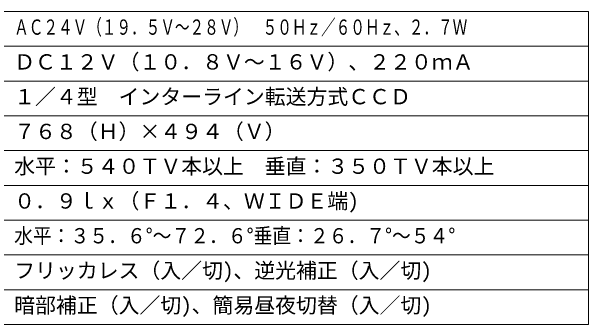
# Model space of a CAD drawing. Units: millimetres, scale not verified. Extents: x -62 to 63, y -56 to 57.
# Drawn here: x -20.4 to 62.5, y -56.5 to -11.5 of the extents above; entities that cross this region are included whole.
import ezdxf
from ezdxf.enums import TextEntityAlignment as Align

# ---------------------------------------------------------------- set-up
doc = ezdxf.new("R2010")
doc.units = ezdxf.units.MM
doc.header["$LTSCALE"] = 0.125
doc.layers.add('0-1_WAKU', color=1, linetype='Continuous', lineweight=18)
doc.layers.add('0-2_MOJI1', color=7, linetype='Continuous')
doc.styles.add('ＭＳ ゴシック', font='')
doc.styles.get('ＭＳ ゴシック').set_extended_font_data('MS Gothic')

msp = doc.modelspace()

# ---------------------------------------------------------------- linework, layer by layer
at = {"layer": '0-1_WAKU', "color": 4}
for p, q in [((62.5063, -11.496), (-62.4937, -11.496)), ((62.5063, -56.496), (62.5063, -11.496))]:
    msp.add_line(p, q, dxfattribs=at)
at = {"layer": '0-1_WAKU'}
for p, q in [((-62.4937, -16.496), (62.5063, -16.496)), ((-62.4937, -21.496), (62.5063, -21.496)), ((-62.4937, -26.496), (62.5063, -26.496)), ((-62.4937, -31.496), (62.5063, -31.496)), ((-62.4937, -36.496), (62.5063, -36.496)), ((-62.4937, -41.496), (62.5063, -41.496)), ((-62.4937, -46.496), (62.5063, -46.496)), ((-62.4937, -51.496), (62.5063, -51.496))]:
    msp.add_line(p, q, dxfattribs=at)
at = {"layer": '0-1_WAKU', "color": 4}
msp.add_lwpolyline([(-62.4937, -11.496), (-62.4937, -56.496), (62.5063, -56.496)], dxfattribs=at)

# ---------------------------------------------------------------- texts
at = {"layer": '0-2_MOJI1', "style": 'ＭＳ ゴシック'}
for s, width, p in [('ＡＣ２４Ｖ（１９．５Ｖ～２８Ｖ）\u3000５０Ｈｚ／６０Ｈｚ、２．７Ｗ', 0.7, (-19.9937, -15.496)), ('水平：３５．６°～７２．６°垂直：２６．７°～５４°', 0.9, (-19.9937, -45.496))]:
    msp.add_text(s, height=2.199, dxfattribs=dict(at, width=width)).set_placement(p, align=Align.BOTTOM_LEFT)
for s, p in [('ＤＣ１２Ｖ（１０．８Ｖ～１６Ｖ）、２２０ｍＡ', (-19.9937, -20.496)), ('１／４型\u3000インターライン転送方式ＣＣＤ', (-19.9937, -25.496)), ('７６８（Ｈ）×４９４（Ｖ）', (-19.9937, -30.496)), ('水平：５４０ＴＶ本以上\u3000垂直：３５０ＴＶ本以上', (-19.9937, -35.496)), ('０．９ｌｘ（Ｆ１．４、ＷＩＤＥ端)', (-19.9937, -40.496)), ('フリッカレス（入／切)、逆光補正（入／切)', (-19.9937, -50.496)), ('暗部補正（入／切)、簡易昼夜切替（入／切)', (-19.9937, -55.496))]:
    msp.add_text(s, height=2.199, dxfattribs=at).set_placement(p, align=Align.BOTTOM_LEFT)

doc.saveas('drawing.dxf')
